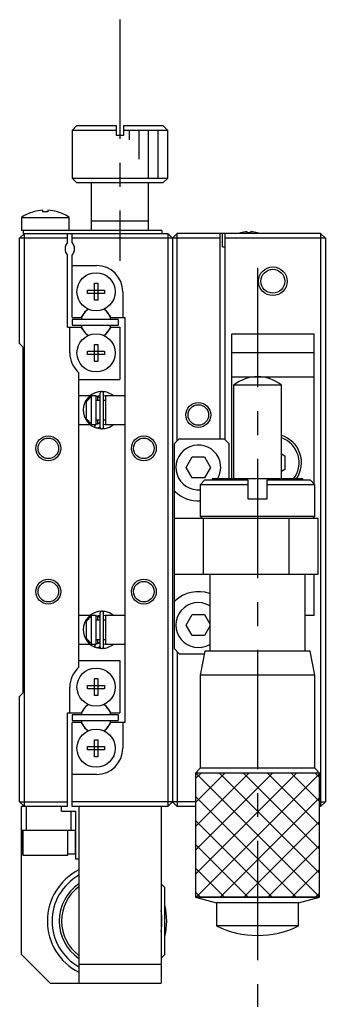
# Model space of a CAD drawing. Extents: x 45 to 379, y 23 to 268.
# Drawn here: x 44.5 to 76.5, y 106.8 to 209.5 of the extents above; entities that cross this region are included whole.
import ezdxf

# ---------------------------------------------------------------- set-up
doc = ezdxf.new("R2010")
doc.units = 0
doc.header["$LTSCALE"] = 10
doc.linetypes.add('CENTER', pattern=[2, 1.25, -0.25, 0.25, -0.25])
doc.layers.get('0').update_dxf_attribs({"linetype": 'CONTINUOUS'})
doc.layers.add('CENTER', color=1, linetype='CENTER')

msp = doc.modelspace()

# ---------------------------------------------------------------- linework, layer by layer
at = {"color": 7, "linetype": 'CONTINUOUS'}
for p, q in [((50.521268, 198.362747), (50.021268, 197.862747)), ((50.521268, 198.362747), (54.621268, 198.362747)), ((54.621268, 198.362747), (54.621268, 197.362747)), ((55.421268, 198.362747), (59.521268, 198.362747)), ((55.421268, 197.362747), (55.421268, 198.362747)), ((60.021268, 197.862747), (59.521268, 198.362747)), ((54.621268, 197.862747), (50.021268, 197.862747)), ((50.021268, 197.862747), (50.021268, 192.862747)), ((54.621268, 197.362747), (55.421268, 197.362747)), ((60.021268, 197.862747), (55.421268, 197.862747)), ((60.021268, 192.862747), (60.021268, 197.862747)), ((50.021268, 192.862747), (60.021268, 192.862747)), ((50.021268, 192.862747), (50.521268, 192.362747)), ((59.521268, 192.362747), (50.521268, 192.362747)), ((52.021268, 192.362747), (52.021268, 187.362747)), ((58.021268, 187.362747), (58.021268, 192.362747)), ((59.521268, 192.362747), (60.021268, 192.862747)), ((45.962679, 189.325328), (45.959335, 189.332183)), ((46.961268, 189.325328), (46.961268, 189.497699)), ((47.481268, 189.325328), (46.961268, 189.325328)), ((47.481268, 189.497699), (47.481268, 189.325328)), ((48.483201, 189.332183), (48.479858, 189.325328)), ((44.721268, 188.754404), (49.721268, 188.754404)), ((44.721268, 188.754404), (44.721268, 187.362747)), ((49.721268, 187.362747), (49.721268, 188.754404)), ((58.021268, 188.362747), (52.021268, 188.362747)), ((45.021268, 187.062747), (44.521268, 186.562747)), ((59.421268, 187.362747), (44.721268, 187.362747)), ((44.921268, 187.062747), (44.921268, 187.362747)), ((44.921268, 187.062747), (60.021268, 187.062747)), ((45.021268, 127.062747), (45.021268, 187.062747)), ((49.521268, 186.124185), (49.521268, 187.062747)), ((50.021268, 186.124185), (50.021268, 187.062747)), ((59.421268, 187.362747), (59.421268, 187.062747)), ((60.521268, 186.562747), (60.021268, 187.062747)), ((60.021268, 187.062747), (60.021268, 127.062747)), ((60.521268, 186.562747), (61.021268, 187.062747)), ((76.021268, 187.062747), (61.021268, 187.062747)), ((61.021268, 165.362747), (61.021268, 187.062747)), ((65.521268, 165.562747), (65.521268, 187.062747)), ((65.771268, 185.662747), (65.771268, 187.062747)), ((66.021268, 165.462747), (66.021268, 187.062747)), ((67.634907, 187.132269), (67.632652, 187.136891)), ((68.341268, 187.132269), (68.341268, 187.252606)), ((68.701268, 187.132269), (68.341268, 187.132269)), ((68.701268, 187.252606), (68.701268, 187.132269)), ((69.409884, 187.136891), (69.40763, 187.132269)), ((76.521268, 186.562747), (76.021268, 187.062747)), ((76.021268, 187.062747), (76.021268, 127.062747)), ((44.521268, 175.562747), (44.521268, 186.562747)), ((49.521268, 186.562747), (44.521268, 186.562747)), ((65.521268, 186.562747), (50.021268, 186.562747)), ((60.521268, 186.562747), (60.521268, 127.562747)), ((76.521268, 186.562747), (66.021268, 186.562747)), ((76.521268, 186.562747), (76.521268, 127.562747)), ((65.771268, 185.662747), (66.021268, 185.662747)), ((49.521268, 177.262747), (49.521268, 184.801309)), ((50.021268, 178.262747), (50.021268, 184.801309)), ((50.021268, 183.712747), (52.571268, 183.712747)), ((52.341268, 181.849108), (52.701268, 181.849108)), ((52.341268, 181.142747), (52.341268, 181.849108)), ((52.701268, 181.849108), (52.701268, 181.142747)), ((51.634907, 181.142747), (52.341268, 181.142747)), ((51.634907, 180.782747), (51.634907, 181.142747)), ((52.341268, 180.782747), (51.634907, 180.782747)), ((52.351641, 181.132375), (52.341268, 181.142747)), ((52.351641, 180.793119), (52.341268, 180.782747)), ((52.341268, 180.076385), (52.341268, 180.782747)), ((52.351641, 181.132375), (52.690896, 181.132375)), ((52.351641, 180.793119), (52.351641, 181.132375)), ((52.690896, 180.793119), (52.351641, 180.793119)), ((52.690896, 181.132375), (52.701268, 181.142747)), ((52.690896, 181.132375), (52.690896, 180.793119)), ((52.690896, 180.793119), (52.701268, 180.782747)), ((52.701268, 181.142747), (53.40763, 181.142747)), ((53.40763, 180.782747), (52.701268, 180.782747)), ((52.701268, 180.782747), (52.701268, 180.076385)), ((53.40763, 181.142747), (53.40763, 180.782747)), ((55.321268, 180.962747), (55.321268, 178.262747)), ((52.701268, 180.076385), (52.341268, 180.076385)), ((50.021268, 178.262747), (50.970463, 178.262747)), ((54.821268, 178.062747), (50.021268, 178.062747)), ((50.021268, 178.062747), (50.021268, 177.462747)), ((50.970463, 178.262747), (51.120629, 178.522842)), ((53.921908, 178.522842), (54.072074, 178.262747)), ((54.072074, 178.262747), (55.521268, 178.262747)), ((54.821268, 178.062747), (54.821268, 177.462747)), ((55.521268, 178.262747), (55.521268, 135.862747)), ((49.521268, 177.262747), (50.970463, 177.262747)), ((49.771268, 174.562747), (49.771268, 177.262747)), ((50.021268, 177.462747), (54.821268, 177.462747)), ((51.120629, 177.002652), (50.970463, 177.262747)), ((54.072074, 177.262747), (53.921908, 177.002652)), ((54.072074, 177.262747), (55.021268, 177.262747)), ((55.021268, 177.262747), (55.021268, 171.762747)), ((66.721268, 176.562747), (75.321268, 176.562747)), ((66.721268, 161.362747), (66.721268, 176.562747)), ((75.321268, 176.562747), (75.321268, 160.862747)), ((44.521268, 175.562747), (44.871268, 175.212747)), ((44.871268, 175.212747), (44.871268, 138.912747)), ((51.634907, 174.742747), (52.341268, 174.742747)), ((51.634907, 174.382747), (51.634907, 174.742747)), ((52.341268, 175.449108), (52.701268, 175.449108)), ((52.341268, 174.742747), (52.341268, 175.449108)), ((52.351641, 174.732375), (52.341268, 174.742747)), ((52.351641, 174.732375), (52.690896, 174.732375)), ((52.351641, 174.393119), (52.351641, 174.732375)), ((52.690896, 174.732375), (52.701268, 174.742747)), ((52.690896, 174.732375), (52.690896, 174.393119)), ((52.701268, 175.449108), (52.701268, 174.742747)), ((52.701268, 174.742747), (53.40763, 174.742747)), ((53.40763, 174.742747), (53.40763, 174.382747)), ((52.341268, 174.382747), (51.634907, 174.382747)), ((52.351641, 174.393119), (52.341268, 174.382747)), ((52.341268, 173.676385), (52.341268, 174.382747)), ((52.701268, 173.676385), (52.341268, 173.676385)), ((52.690896, 174.393119), (52.351641, 174.393119)), ((52.690896, 174.393119), (52.701268, 174.382747)), ((53.40763, 174.382747), (52.701268, 174.382747)), ((52.701268, 174.382747), (52.701268, 173.676385)), ((75.321268, 174.562747), (66.721268, 174.562747)), ((50.721268, 141.641809), (50.721268, 172.483685)), ((50.721268, 171.762747), (55.021268, 171.762747)), ((66.721268, 172.062747), (75.321268, 172.062747)), ((71.921264, 171.185238), (66.921272, 171.185238)), ((66.921272, 171.185238), (66.921272, 161.362747)), ((71.921264, 161.362747), (71.921264, 171.185238)), ((51.885023, 170.062747), (50.721268, 170.062747)), ((51.521268, 169.479262), (52.021268, 170.00843)), ((51.521268, 167.646232), (51.521268, 169.479262)), ((52.521268, 170.062747), (52.021268, 170.062747)), ((52.021268, 170.062747), (52.021268, 167.062747)), ((52.357182, 170.350328), (52.33919, 170.342528)), ((52.413623, 170.372568), (52.356737, 170.351187)), ((52.509973, 169.992552), (52.524518, 169.998318)), ((52.52111, 169.997957), (52.926226, 170.106436)), ((52.521268, 167.062747), (52.521268, 170.062747)), ((52.926268, 169.562747), (52.521268, 169.562747)), ((52.524518, 169.998318), (52.538779, 170.003134)), ((52.538779, 170.003134), (52.553272, 170.007219)), ((52.553272, 170.007219), (52.567958, 170.010562)), ((52.567958, 170.010562), (52.5828, 170.013153)), ((52.5828, 170.013153), (52.597759, 170.014983)), ((52.597759, 170.014983), (52.612795, 170.016047)), ((52.612795, 170.016047), (52.627869, 170.016342)), ((52.627869, 170.016342), (52.642941, 170.015865)), ((52.642941, 170.015865), (52.65797, 170.014618)), ((52.65797, 170.014618), (52.672918, 170.012606)), ((52.672918, 170.012606), (52.687745, 170.009832)), ((52.687745, 170.009832), (52.702411, 170.006306)), ((52.702411, 170.006306), (52.716879, 170.002038)), ((52.716879, 170.002038), (52.73111, 169.99704)), ((52.721268, 169.562747), (52.721268, 170.000931)), ((52.73111, 169.99704), (52.745068, 169.991327)), ((52.745068, 169.991327), (52.758717, 169.984914)), ((52.758717, 169.984914), (52.772022, 169.977821)), ((52.772022, 169.977821), (52.784951, 169.970066)), ((52.784951, 169.970066), (52.797471, 169.961673)), ((52.797471, 169.961673), (52.809552, 169.952664)), ((52.809552, 169.952664), (52.821165, 169.943063)), ((52.821165, 169.943063), (52.832282, 169.932896)), ((52.832282, 169.932896), (52.842877, 169.922191)), ((52.842877, 169.922191), (52.852925, 169.910975)), ((52.852925, 169.910975), (52.862404, 169.899278)), ((52.862404, 169.899278), (52.871292, 169.88713)), ((52.871292, 169.88713), (52.879568, 169.874561)), ((52.879568, 169.874561), (52.887216, 169.861604)), ((52.887216, 169.861604), (52.894218, 169.848289)), ((52.894218, 169.848289), (52.900559, 169.83465)), ((52.900559, 169.83465), (52.906226, 169.820721)), ((52.906226, 169.820721), (52.911206, 169.806534)), ((52.911206, 169.806534), (52.915489, 169.792124)), ((52.915489, 169.792124), (52.919066, 169.777526)), ((52.919066, 169.777526), (52.92193, 169.762774)), ((52.92193, 169.762774), (52.924075, 169.747903)), ((52.924075, 169.747903), (52.925497, 169.732947)), ((52.925497, 169.732947), (52.926193, 169.717942)), ((52.926193, 169.717942), (52.926268, 169.711248)), ((52.926268, 170.312747), (52.926268, 166.812747)), ((53.316268, 166.812747), (53.316268, 170.312747)), ((53.521268, 169.562747), (53.316268, 169.562747)), ((53.316324, 170.106113), (53.521515, 170.066116)), ((53.521268, 170.062747), (53.521268, 167.062747)), ((55.521268, 170.062747), (53.521268, 170.062747)), ((53.521515, 170.066116), (53.533702, 170.062833)), ((52.021268, 167.117064), (51.521268, 167.646232)), ((52.521268, 167.562747), (52.926268, 167.562747)), ((52.721268, 167.124552), (52.721268, 167.562747)), ((52.926268, 167.414246), (52.925934, 167.400021)), ((53.316268, 167.562747), (53.521268, 167.562747)), ((50.721268, 167.062747), (51.884653, 167.062747)), ((52.021268, 167.062747), (52.521268, 167.062747)), ((52.327577, 166.788117), (52.347337, 166.779418)), ((52.347871, 166.779128), (52.415572, 167.002547)), ((52.353352, 166.790295), (52.353148, 166.78475)), ((52.353148, 166.78475), (52.353477, 166.780329)), ((52.354088, 166.796926), (52.353352, 166.790295)), ((52.353477, 166.780329), (52.353968, 166.778097)), ((52.353968, 166.778097), (52.356008, 166.77473)), ((52.355352, 166.804599), (52.354088, 166.796926)), ((52.357135, 166.813264), (52.355352, 166.804599)), ((52.356008, 166.77473), (52.356737, 166.774307)), ((52.356737, 166.774307), (52.386904, 166.762253)), ((52.359425, 166.822863), (52.357135, 166.813264)), ((52.362206, 166.833331), (52.359425, 166.822863)), ((52.365461, 166.8446), (52.362206, 166.833331)), ((52.369167, 166.856593), (52.365461, 166.8446)), ((52.373301, 166.869233), (52.369167, 166.856593)), ((52.377833, 166.882433), (52.373301, 166.869233)), ((52.382736, 166.896107), (52.377833, 166.882433)), ((52.387974, 166.910164), (52.382736, 166.896107)), ((52.386904, 166.762253), (52.419324, 166.751094)), ((52.393515, 166.92451), (52.387974, 166.910164)), ((52.399321, 166.939049), (52.393515, 166.92451)), ((52.405353, 166.953686), (52.399321, 166.939049)), ((52.411572, 166.968322), (52.405353, 166.953686)), ((52.406221, 166.755051), (53.093676, 166.619091)), ((52.417935, 166.98286), (52.411572, 166.968322)), ((52.415572, 167.002547), (52.44577, 167.06276)), ((52.424401, 166.997204), (52.417935, 166.98286)), ((52.419324, 166.751094), (52.452251, 166.741571)), ((52.430926, 167.011258), (52.424401, 166.997204)), ((52.437468, 167.024929), (52.430926, 167.011258)), ((52.443982, 167.038125), (52.437468, 167.024929)), ((52.450426, 167.050759), (52.443982, 167.038125)), ((52.456756, 167.062747), (52.450426, 167.050759)), ((52.452251, 166.741571), (52.485602, 166.733708)), ((52.485602, 166.733708), (52.519297, 166.727523)), ((52.507918, 167.132781), (52.495629, 167.138109)), ((52.518294, 167.129535), (52.509973, 167.132942)), ((52.532473, 167.12439), (52.518294, 167.129535)), ((52.519297, 166.727523), (52.553251, 166.72303)), ((52.546896, 167.119974), (52.532473, 167.12439)), ((52.561526, 167.116299), (52.546896, 167.119974)), ((52.553251, 166.72303), (52.587384, 166.720241)), ((52.576323, 167.113375), (52.561526, 167.116299)), ((52.591248, 167.111212), (52.576323, 167.113375)), ((52.587384, 166.720241), (52.62161, 166.719161)), ((52.606263, 167.109814), (52.591248, 167.111212)), ((52.621327, 167.109185), (52.606263, 167.109814)), ((52.636401, 167.109327), (52.621327, 167.109185)), ((52.62161, 166.719161), (52.655846, 166.719794)), ((52.651444, 167.110239), (52.636401, 167.109327)), ((52.666418, 167.111917), (52.651444, 167.110239)), ((52.655846, 166.719794), (52.690009, 166.722136)), ((52.681282, 167.114356), (52.666418, 167.111917)), ((52.695998, 167.117548), (52.681282, 167.114356)), ((52.690009, 166.722136), (52.724015, 166.726183)), ((52.710528, 167.121483), (52.695998, 167.117548)), ((52.724834, 167.126149), (52.710528, 167.121483)), ((52.724015, 166.726183), (52.757781, 166.731925)), ((52.738882, 167.131533), (52.724834, 167.126149)), ((52.752635, 167.137618), (52.738882, 167.131533)), ((52.766059, 167.144387), (52.752635, 167.137618)), ((52.757781, 166.731925), (52.791225, 166.739348)), ((52.779121, 167.151821), (52.766059, 167.144387)), ((52.791791, 167.159899), (52.779121, 167.151821)), ((52.791225, 166.739348), (52.824265, 166.748433)), ((52.804037, 167.1686), (52.791791, 167.159899)), ((52.81583, 167.177898), (52.804037, 167.1686)), ((52.827143, 167.187771), (52.81583, 167.177898)), ((52.824265, 166.748433), (52.85682, 166.75916)), ((52.83795, 167.198192), (52.827143, 167.187771)), ((52.848225, 167.209133), (52.83795, 167.198192)), ((52.857947, 167.220568), (52.848225, 167.209133)), ((52.85682, 166.75916), (52.88881, 166.771502)), ((52.867092, 167.232466), (52.857947, 167.220568)), ((52.875641, 167.2448), (52.867092, 167.232466)), ((52.883574, 167.257537), (52.875641, 167.2448)), ((52.890874, 167.270648), (52.883574, 167.257537)), ((52.88881, 166.771502), (52.920157, 166.78543)), ((52.897525, 167.2841), (52.890874, 167.270648)), ((52.903513, 167.29786), (52.897525, 167.2841)), ((52.908823, 167.311897), (52.903513, 167.29786)), ((52.913446, 167.326176), (52.908823, 167.311897)), ((52.91737, 167.340665), (52.913446, 167.326176)), ((52.920588, 167.355328), (52.91737, 167.340665)), ((52.920157, 166.78543), (52.927816, 166.789122)), ((52.923091, 167.370132), (52.920588, 167.355328)), ((52.924875, 167.385041), (52.923091, 167.370132)), ((52.925934, 167.400021), (52.924875, 167.385041)), ((53.532859, 167.061616), (53.316292, 167.019065)), ((53.521268, 167.062747), (55.521268, 167.062747)), ((61.221268, 165.562747), (60.721268, 165.062747)), ((61.221268, 165.562747), (65.921268, 165.562747)), ((66.421268, 165.062747), (65.921268, 165.562747)), ((60.721268, 143.562747), (60.721268, 165.062747)), ((66.421268, 165.062747), (66.421268, 161.362747)), ((61.951098, 162.562747), (62.586183, 163.662747)), ((62.586183, 163.662747), (63.856354, 163.662747)), ((63.856354, 163.662747), (64.491439, 162.562747)), ((71.921264, 163.98651), (72.271268, 163.784435)), ((72.271268, 163.784435), (72.271268, 162.341059)), ((62.586183, 161.462747), (61.951098, 162.562747)), ((64.491439, 162.562747), (63.856354, 161.462747)), ((72.271268, 162.341059), (71.921264, 162.138984)), ((63.856354, 161.462747), (62.586183, 161.462747)), ((63.921268, 161.262747), (63.421268, 160.762747)), ((63.921268, 161.262747), (68.421268, 161.262747)), ((74.171268, 161.362747), (64.671268, 161.362747)), ((64.671268, 161.362747), (64.671268, 161.262747)), ((68.421268, 161.262747), (68.421268, 159.262747)), ((70.421268, 161.262747), (74.921268, 161.262747)), ((70.421268, 159.262747), (70.421268, 161.262747)), ((74.171268, 161.262747), (74.171268, 161.362747)), ((75.421268, 160.762747), (74.921268, 161.262747)), ((68.421268, 160.762747), (63.421268, 160.762747)), ((63.421268, 160.762747), (63.421268, 157.462747)), ((75.421268, 160.762747), (70.421268, 160.762747)), ((75.421268, 157.462747), (75.421268, 160.762747)), ((60.790447, 160.044591), (60.721268, 160.015219)), ((68.421268, 159.262747), (70.421268, 159.262747)), ((60.721268, 157.262747), (75.721268, 157.262747)), ((63.421268, 157.462747), (63.621268, 157.262747)), ((63.421268, 157.462747), (75.421268, 157.462747)), ((63.721268, 157.262747), (63.721268, 151.362747)), ((72.721268, 151.362747), (72.721268, 157.262747)), ((75.221268, 157.262747), (75.421268, 157.462747)), ((75.321268, 157.362747), (75.321268, 157.262747)), ((75.721268, 157.262747), (75.721268, 151.362747)), ((75.721268, 151.362747), (60.721268, 151.362747)), ((64.421268, 151.362747), (64.421268, 143.312747)), ((74.421268, 143.312747), (74.421268, 151.362747)), ((75.321268, 151.362747), (75.321268, 147.062747)), ((60.721268, 148.610275), (60.790447, 148.580902)), ((51.885023, 147.062747), (50.721268, 147.062747)), ((51.521268, 146.479262), (52.021268, 147.00843)), ((52.521268, 147.062747), (52.021268, 147.062747)), ((52.021268, 147.062747), (52.021268, 144.062747)), ((52.357182, 147.350328), (52.33919, 147.342528)), ((52.350878, 147.347098), (52.348081, 147.34641)), ((52.413623, 147.372568), (52.356737, 147.351187)), ((52.509973, 146.992552), (52.524518, 146.998318)), ((52.52111, 146.997957), (52.926226, 147.106436)), ((52.521268, 144.062747), (52.521268, 147.062747)), ((52.524518, 146.998318), (52.538779, 147.003134)), ((52.538779, 147.003134), (52.553272, 147.007219)), ((52.553272, 147.007219), (52.567958, 147.010562)), ((52.567958, 147.010562), (52.5828, 147.013153)), ((52.5828, 147.013153), (52.597759, 147.014983)), ((52.597759, 147.014983), (52.612795, 147.016047)), ((52.612795, 147.016047), (52.627869, 147.016342)), ((52.627869, 147.016342), (52.642941, 147.015865)), ((52.642941, 147.015865), (52.65797, 147.014618)), ((52.65797, 147.014618), (52.672918, 147.012606)), ((52.672918, 147.012606), (52.687745, 147.009832)), ((52.687745, 147.009832), (52.702411, 147.006306)), ((52.702411, 147.006306), (52.716879, 147.002038)), ((52.716879, 147.002038), (52.73111, 146.99704)), ((52.721268, 146.562747), (52.721268, 147.000931)), ((52.73111, 146.99704), (52.745068, 146.991327)), ((52.745068, 146.991327), (52.758717, 146.984914)), ((52.758717, 146.984914), (52.772022, 146.977821)), ((52.772022, 146.977821), (52.784951, 146.970066)), ((52.784951, 146.970066), (52.797471, 146.961673)), ((52.797471, 146.961673), (52.809552, 146.952664)), ((52.809552, 146.952664), (52.821165, 146.943063)), ((52.821165, 146.943063), (52.832282, 146.932896)), ((52.832282, 146.932896), (52.842877, 146.922191)), ((52.842877, 146.922191), (52.852925, 146.910975)), ((52.852925, 146.910975), (52.862404, 146.899278)), ((52.862404, 146.899278), (52.871292, 146.88713)), ((52.871292, 146.88713), (52.879568, 146.874561)), ((52.879568, 146.874561), (52.887216, 146.861604)), ((52.926268, 147.312747), (52.926268, 143.812747)), ((53.316268, 143.812747), (53.316268, 147.312747)), ((53.316324, 147.106113), (53.521515, 147.066116)), ((53.521268, 147.062747), (53.521268, 144.062747)), ((55.521268, 147.062747), (53.521268, 147.062747)), ((53.521515, 147.066116), (53.533702, 147.062833)), ((61.951098, 146.062747), (62.586183, 147.162747)), ((62.586183, 147.162747), (63.856354, 147.162747)), ((63.856354, 147.162747), (64.421268, 146.184286)), ((75.321268, 147.062747), (74.421268, 147.062747)), ((51.521268, 144.646232), (51.521268, 146.479262)), ((52.926268, 146.562747), (52.521268, 146.562747)), ((52.887216, 146.861604), (52.894218, 146.848289)), ((52.894218, 146.848289), (52.900559, 146.83465)), ((52.900559, 146.83465), (52.906226, 146.820721)), ((52.906226, 146.820721), (52.911206, 146.806534)), ((52.911206, 146.806534), (52.915489, 146.792124)), ((52.915489, 146.792124), (52.919066, 146.777526)), ((52.919066, 146.777526), (52.92193, 146.762774)), ((52.92193, 146.762774), (52.924075, 146.747903)), ((52.924075, 146.747903), (52.925497, 146.732947)), ((52.925497, 146.732947), (52.926193, 146.717942)), ((52.926193, 146.717942), (52.926268, 146.711248)), ((53.521268, 146.562747), (53.316268, 146.562747)), ((62.586183, 144.962747), (61.951098, 146.062747)), ((64.421268, 145.941208), (63.856354, 144.962747)), ((63.856354, 144.962747), (62.586183, 144.962747)), ((50.721268, 144.062747), (51.884653, 144.062747)), ((52.021268, 144.117064), (51.521268, 144.646232)), ((52.021268, 144.062747), (52.521268, 144.062747)), ((52.327577, 143.788117), (52.354571, 143.7763)), ((52.347871, 143.779128), (52.415572, 144.002547)), ((52.353352, 143.790295), (52.353148, 143.78475)), ((52.354088, 143.796926), (52.353352, 143.790295)), ((52.355352, 143.804599), (52.354088, 143.796926)), ((52.357135, 143.813264), (52.355352, 143.804599)), ((52.359425, 143.822863), (52.357135, 143.813264)), ((52.362206, 143.833331), (52.359425, 143.822863)), ((52.365461, 143.8446), (52.362206, 143.833331)), ((52.369167, 143.856593), (52.365461, 143.8446)), ((52.373301, 143.869233), (52.369167, 143.856593)), ((52.377833, 143.882433), (52.373301, 143.869233)), ((52.382736, 143.896107), (52.377833, 143.882433)), ((52.387974, 143.910164), (52.382736, 143.896107)), ((52.393515, 143.92451), (52.387974, 143.910164)), ((52.399321, 143.939049), (52.393515, 143.92451)), ((52.405353, 143.953686), (52.399321, 143.939049)), ((52.411572, 143.968322), (52.405353, 143.953686)), ((52.417935, 143.98286), (52.411572, 143.968322)), ((52.415572, 144.002547), (52.44577, 144.06276)), ((52.424401, 143.997204), (52.417935, 143.98286)), ((52.430926, 144.011258), (52.424401, 143.997204)), ((52.437468, 144.024929), (52.430926, 144.011258)), ((52.443982, 144.038125), (52.437468, 144.024929)), ((52.450426, 144.050759), (52.443982, 144.038125)), ((52.456756, 144.062747), (52.450426, 144.050759)), ((52.513743, 144.1303), (52.495629, 144.138109)), ((52.518294, 144.129535), (52.509973, 144.132942)), ((52.532473, 144.12439), (52.518294, 144.129535)), ((52.521268, 144.562747), (52.926268, 144.562747)), ((52.546896, 144.119974), (52.532473, 144.12439)), ((52.561526, 144.116299), (52.546896, 144.119974)), ((52.576323, 144.113375), (52.561526, 144.116299)), ((52.591248, 144.111212), (52.576323, 144.113375)), ((52.606263, 144.109814), (52.591248, 144.111212)), ((52.621327, 144.109185), (52.606263, 144.109814)), ((52.636401, 144.109327), (52.621327, 144.109185)), ((52.651444, 144.110239), (52.636401, 144.109327)), ((52.666418, 144.111917), (52.651444, 144.110239)), ((52.681282, 144.114356), (52.666418, 144.111917)), ((52.695998, 144.117548), (52.681282, 144.114356)), ((52.710528, 144.121483), (52.695998, 144.117548)), ((52.724834, 144.126149), (52.710528, 144.121483)), ((52.721268, 144.124552), (52.721268, 144.562747)), ((52.738882, 144.131533), (52.724834, 144.126149)), ((52.752635, 144.137618), (52.738882, 144.131533)), ((52.766059, 144.144387), (52.752635, 144.137618)), ((52.779121, 144.151821), (52.766059, 144.144387)), ((52.791791, 144.159899), (52.779121, 144.151821)), ((52.804037, 144.1686), (52.791791, 144.159899)), ((52.81583, 144.177898), (52.804037, 144.1686)), ((52.827143, 144.187771), (52.81583, 144.177898)), ((52.83795, 144.198192), (52.827143, 144.187771)), ((52.848225, 144.209133), (52.83795, 144.198192)), ((52.857947, 144.220568), (52.848225, 144.209133)), ((52.867092, 144.232466), (52.857947, 144.220568)), ((52.875641, 144.2448), (52.867092, 144.232466)), ((52.883574, 144.257537), (52.875641, 144.2448)), ((52.890874, 144.270648), (52.883574, 144.257537)), ((52.897525, 144.2841), (52.890874, 144.270648)), ((52.903513, 144.29786), (52.897525, 144.2841)), ((52.908823, 144.311897), (52.903513, 144.29786)), ((52.913446, 144.326176), (52.908823, 144.311897)), ((52.91737, 144.340665), (52.913446, 144.326176)), ((52.920588, 144.355328), (52.91737, 144.340665)), ((52.920157, 143.78543), (52.927816, 143.789122)), ((52.923091, 144.370132), (52.920588, 144.355328)), ((52.924875, 144.385041), (52.923091, 144.370132)), ((52.925934, 144.400021), (52.924875, 144.385041)), ((52.926268, 144.414246), (52.925934, 144.400021)), ((53.316268, 144.562747), (53.521268, 144.562747)), ((53.532859, 144.061616), (53.316292, 144.019065)), ((53.521268, 144.062747), (55.521268, 144.062747)), ((52.353148, 143.78475), (52.353477, 143.780329)), ((52.353477, 143.780329), (52.353968, 143.778097)), ((52.353968, 143.778097), (52.356008, 143.77473)), ((52.356008, 143.77473), (52.356737, 143.774307)), ((52.356737, 143.774307), (52.386904, 143.762253)), ((52.386904, 143.762253), (52.419324, 143.751094)), ((52.406221, 143.755051), (53.093676, 143.619091)), ((52.419324, 143.751094), (52.452251, 143.741571)), ((52.452251, 143.741571), (52.485602, 143.733708)), ((52.485602, 143.733708), (52.519297, 143.727523)), ((52.519297, 143.727523), (52.553251, 143.72303)), ((52.553251, 143.72303), (52.587384, 143.720241)), ((52.587384, 143.720241), (52.62161, 143.719161)), ((52.62161, 143.719161), (52.655846, 143.719794)), ((52.655846, 143.719794), (52.690009, 143.722136)), ((52.690009, 143.722136), (52.724015, 143.726183)), ((52.724015, 143.726183), (52.757781, 143.731925)), ((52.757781, 143.731925), (52.791225, 143.739348)), ((52.791225, 143.739348), (52.824265, 143.748433)), ((52.824265, 143.748433), (52.85682, 143.75916)), ((52.85682, 143.75916), (52.88881, 143.771502)), ((52.88881, 143.771502), (52.920157, 143.78543)), ((60.721268, 143.562747), (61.221268, 143.062747)), ((61.021268, 143.262747), (61.021268, 127.062747)), ((61.221268, 143.062747), (63.871271, 143.062747)), ((63.921271, 143.312747), (63.421272, 140.812748)), ((74.921265, 143.312747), (63.921271, 143.312747)), ((75.421264, 140.812748), (74.921265, 143.312747)), ((50.721268, 142.362747), (55.021268, 142.362747)), ((55.021268, 142.362747), (55.021268, 136.862747)), ((75.421264, 140.812748), (63.421272, 140.812748)), ((63.421272, 140.812748), (63.421272, 131.062743)), ((75.421264, 131.062743), (75.421264, 140.812748)), ((51.634907, 139.382747), (51.634907, 139.742747)), ((51.634907, 139.742747), (52.341268, 139.742747)), ((52.341268, 140.449108), (52.701268, 140.449108)), ((52.341268, 139.742747), (52.341268, 140.449108)), ((52.351641, 139.732375), (52.341268, 139.742747)), ((52.351641, 139.393119), (52.351641, 139.732375)), ((52.351641, 139.732375), (52.690896, 139.732375)), ((52.690896, 139.732375), (52.701268, 139.742747)), ((52.690896, 139.732375), (52.690896, 139.393119)), ((52.701268, 140.449108), (52.701268, 139.742747)), ((52.701268, 139.742747), (53.40763, 139.742747)), ((53.40763, 139.742747), (53.40763, 139.382747)), ((44.871268, 138.912747), (44.521268, 138.562747)), ((49.771268, 136.862747), (49.771268, 139.562747)), ((52.341268, 139.382747), (51.634907, 139.382747)), ((52.351641, 139.393119), (52.341268, 139.382747)), ((52.341268, 138.676385), (52.341268, 139.382747)), ((52.701268, 138.676385), (52.341268, 138.676385)), ((52.690896, 139.393119), (52.351641, 139.393119)), ((52.690896, 139.393119), (52.701268, 139.382747)), ((53.40763, 139.382747), (52.701268, 139.382747)), ((52.701268, 139.382747), (52.701268, 138.676385)), ((44.521268, 127.562747), (44.521268, 138.562747)), ((49.521268, 136.862747), (50.970463, 136.862747)), ((49.521268, 127.062747), (49.521268, 136.862747)), ((54.821268, 136.662747), (50.021268, 136.662747)), ((50.021268, 136.662747), (50.021268, 136.062747)), ((51.120629, 137.122842), (50.970463, 136.862747)), ((54.072074, 136.862747), (53.921908, 137.122842)), ((54.072074, 136.862747), (55.021268, 136.862747)), ((54.821268, 136.662747), (54.821268, 136.062747)), ((50.021268, 136.062747), (54.821268, 136.062747)), ((50.970463, 135.862747), (50.021268, 135.862747)), ((50.021268, 127.062747), (50.021268, 135.862747)), ((50.970463, 135.862747), (51.120629, 135.602652)), ((53.921908, 135.602652), (54.072074, 135.862747)), ((55.521268, 135.862747), (54.072074, 135.862747)), ((55.321268, 135.862747), (55.321268, 133.162747)), ((52.341268, 134.049108), (52.701268, 134.049108)), ((52.341268, 133.342747), (52.341268, 134.049108)), ((52.701268, 134.049108), (52.701268, 133.342747)), ((51.634907, 133.342747), (52.341268, 133.342747)), ((51.634907, 132.982747), (51.634907, 133.342747)), ((52.341268, 132.982747), (51.634907, 132.982747)), ((52.351641, 133.332375), (52.341268, 133.342747)), ((52.351641, 132.993119), (52.341268, 132.982747)), ((52.341268, 132.276385), (52.341268, 132.982747)), ((52.351641, 133.332375), (52.690896, 133.332375)), ((52.351641, 132.993119), (52.351641, 133.332375)), ((52.690896, 132.993119), (52.351641, 132.993119)), ((52.690896, 133.332375), (52.701268, 133.342747)), ((52.690896, 133.332375), (52.690896, 132.993119)), ((52.690896, 132.993119), (52.701268, 132.982747)), ((52.701268, 133.342747), (53.40763, 133.342747)), ((53.40763, 132.982747), (52.701268, 132.982747)), ((52.701268, 132.982747), (52.701268, 132.276385)), ((53.40763, 133.342747), (53.40763, 132.982747)), ((52.701268, 132.276385), (52.341268, 132.276385)), ((63.421272, 131.062743), (62.921269, 130.562741)), ((75.921267, 130.562741), (62.921269, 130.562741)), ((62.921269, 130.562741), (62.921269, 117.56274)), ((75.921267, 130.562741), (62.921269, 130.562741)), ((62.921269, 130.562741), (62.921269, 117.56274)), ((75.421264, 131.062743), (63.421272, 131.062743)), ((75.921267, 130.562741), (75.421264, 131.062743)), ((75.921267, 117.56274), (75.921267, 130.562741)), ((75.921267, 117.56274), (75.921267, 130.562741)), ((52.571268, 130.412747), (50.021268, 130.412747)), ((44.521268, 127.562747), (45.021268, 127.062747)), ((44.521268, 127.562747), (49.521268, 127.562747)), ((62.921269, 127.562747), (50.021268, 127.562747)), ((60.521268, 127.562747), (60.021268, 127.062747)), ((60.521268, 127.562747), (61.021268, 127.062747)), ((75.921267, 127.562747), (76.521268, 127.562747)), ((76.021268, 127.062747), (76.521268, 127.562747)), ((49.521268, 127.062747), (44.721268, 127.062747)), ((44.721268, 111.562747), (44.721268, 127.062747)), ((45.221268, 127.062747), (45.221268, 124.562747)), ((48.921268, 126.562747), (48.921268, 127.062747)), ((48.921268, 126.562747), (50.421268, 126.562747)), ((49.921268, 124.562747), (49.921268, 126.562747)), ((60.021268, 127.062747), (50.021268, 127.062747)), ((50.421268, 121.562747), (50.421268, 126.562747)), ((50.721268, 127.062747), (50.721268, 108.562747)), ((59.321268, 127.062747), (59.321268, 108.562747)), ((62.921269, 127.062747), (61.021268, 127.062747)), ((76.021268, 127.062747), (75.921267, 127.062747)), ((50.421268, 124.562747), (44.721268, 124.562747)), ((44.790447, 124.562747), (44.790447, 122.062747)), ((44.871268, 124.562747), (44.871268, 121.962747)), ((49.571268, 121.962747), (49.571268, 124.562747)), ((50.381005, 122.062747), (50.381005, 124.562747)), ((44.871268, 122.062747), (44.721268, 122.062747)), ((44.871268, 121.962747), (49.571268, 121.962747)), ((50.421268, 122.062747), (49.571268, 122.062747)), ((50.721268, 121.562747), (50.421268, 121.562747)), ((59.721268, 118.562747), (59.321268, 118.962747)), ((59.721268, 111.562747), (59.721268, 118.562747)), ((75.921267, 117.56274), (62.921269, 117.56274)), ((62.921269, 117.56274), (65.121268, 116.973252)), ((62.921269, 117.56274), (75.921267, 117.56274)), ((73.721268, 116.973252), (75.921267, 117.56274)), ((73.721268, 116.973252), (65.121268, 116.973252)), ((65.121268, 116.973252), (65.121268, 114.562741)), ((73.721268, 114.562741), (73.721268, 116.973252)), ((73.721268, 114.562741), (65.121268, 114.562741)), ((44.721268, 111.562747), (47.721268, 108.562747)), ((59.321268, 111.162747), (59.721268, 111.562747)), ((50.721268, 110.562747), (59.321268, 110.562747)), ((47.721268, 108.562747), (59.321268, 108.562747))]:
    msp.add_line(p, q, dxfattribs=at)
at = {"color": 3, "linetype": 'CONTINUOUS'}
for p, q in [((56.021268, 196.862747), (56.021268, 197.862747)), ((57.021268, 194.862747), (57.021268, 197.862747)), ((58.021268, 192.862747), (58.021268, 197.862747)), ((59.021268, 192.862747), (59.021268, 197.862747)), ((62.921269, 129.979791), (63.504219, 130.562741)), ((62.921269, 127.479791), (66.004219, 130.562741)), ((62.921269, 124.979791), (68.504219, 130.562741)), ((62.921269, 122.479791), (71.004219, 130.562741)), ((62.921269, 119.979791), (73.504219, 130.562741)), ((62.953244, 130.562741), (75.921267, 117.594717)), ((63.004218, 117.56274), (75.921267, 130.479789)), ((65.453244, 130.562741), (75.921267, 120.094717)), ((67.953244, 130.562741), (75.921267, 122.594717)), ((70.453244, 130.562741), (75.921267, 125.094717)), ((72.953244, 130.562741), (75.921267, 127.594717)), ((75.453244, 130.562741), (75.921267, 130.094717)), ((62.921269, 128.094715), (73.453245, 117.56274)), ((65.504218, 117.56274), (75.921267, 127.979789)), ((62.921269, 125.594715), (70.953245, 117.56274)), ((68.004218, 117.56274), (75.921267, 125.479789)), ((62.921269, 123.094715), (68.453245, 117.56274)), ((70.504218, 117.56274), (75.921267, 122.979789)), ((62.921269, 120.594715), (65.953245, 117.56274)), ((73.004218, 117.56274), (75.921267, 120.479789)), ((62.921269, 118.094715), (63.453245, 117.56274)), ((75.504218, 117.56274), (75.921267, 117.979789))]:
    msp.add_line(p, q, dxfattribs=at)
at = {"color": 7, "linetype": 'CONTINUOUS'}
for centre, radius in [((52.521268, 180.962747), 2), ((71.021268, 182.062747), 1.25), ((52.521268, 174.562747), 2), ((63.221268, 168.062747), 1.075), ((47.521268, 164.562747), 1.075), ((57.521268, 164.562747), 1.075), ((47.521268, 149.562747), 1.075), ((57.521268, 149.562747), 1.075), ((52.521268, 139.562747), 2), ((52.521268, 133.162747), 2)]:
    msp.add_circle(centre, radius, dxfattribs=at)
at = {"color": 3, "linetype": 'CONTINUOUS'}
for centre, radius in [((71.021268, 182.062747), 1.5), ((63.221268, 168.062747), 1.3), ((47.521268, 164.562747), 1.3), ((57.521268, 164.562747), 1.3), ((47.521268, 149.562747), 1.3), ((57.521268, 149.562747), 1.3)]:
    msp.add_circle(centre, radius, dxfattribs=at)
at = {"color": 7, "linetype": 'CONTINUOUS'}
for centre, radius, start, end in [((47.221268, 185.012747), 4.5, 106.285843, 123.748989), ((47.221268, 185.012747), 4.492483, 93.317816, 106.26943), ((47.221268, 185.012747), 4.492483, 73.73057, 86.682184), ((47.221268, 185.012747), 4.5, 56.251011, 73.714157), ((68.521268, 184.062747), 3.2, 106.122533, 110.364135), ((68.521268, 184.062747), 3.194933, 93.229709, 106.106712), ((68.521268, 184.062747), 3.194933, 73.893288, 86.770291), ((68.521268, 184.062747), 3.2, 69.635865, 73.877467), ((50.271268, 185.462747), 1, 138.590378, 221.409622), ((49.271268, 185.462747), 1, 318.590378, 41.409622), ((52.571268, 180.962747), 2.75, 0, 90), ((52.521268, 177.762746), 1.5875, 120.433182, 169.10691), ((52.636173, 177.647842), 1.75, 121.881533, 150), ((52.521268, 177.762746), 1.5875, 10.89309, 59.566818), ((52.406364, 177.647842), 1.75, 30, 58.118467), ((52.521268, 177.762746), 1.5875, 190.893016, 239.566737), ((52.636173, 177.877652), 1.75, 210, 238.118467), ((52.521268, 177.762746), 1.5875, 300.433263, 349.106984), ((52.406364, 177.877652), 1.75, 301.881533, 330), ((52.521268, 174.562747), 2.75, 180, 229.114807), ((69.421268, 168.062742), 3.999997, 51.317811, 128.682189), ((53.121583, 168.562606), 1.94403, 90.734734, 246.839517), ((53.121268, 170.312747), 0.195, 0, 180), ((53.122348, 168.566582), 1.939975, 50.469098, 89.286231), ((53.121268, 166.812747), 0.195, 180, 0), ((53.119441, 168.567918), 1.949107, 270.724667, 309.426223), ((71.021268, 163.062747), 3, 325.481892, 72.542477), ((71.021268, 163.062747), 2.75, 321.816518, 70.896764), ((63.221268, 162.562747), 2.35, 329.293644, 274.882142), ((63.221268, 162.562747), 3.5, 226.010986, 273.275829), ((63.221268, 146.062747), 3.5, 70.314945, 133.989014), ((63.221268, 146.062747), 2.35, 59.293644, 300.706356), ((53.121583, 145.562606), 1.94403, 90.734734, 246.839517), ((53.121268, 147.312747), 0.195, 0, 180), ((53.122348, 145.566582), 1.939975, 50.469098, 89.286231), ((53.121268, 143.812747), 0.195, 180, 0), ((53.119441, 145.567918), 1.949107, 270.724667, 309.426223), ((52.521268, 139.562747), 2.75, 130.885193, 180), ((52.521268, 136.362746), 1.5875, 120.433182, 169.10691), ((52.636173, 136.247842), 1.75, 121.881533, 150), ((52.521268, 136.362746), 1.5875, 10.89309, 59.566818), ((52.406364, 136.247842), 1.75, 30, 58.118467), ((52.521268, 136.362746), 1.5875, 190.893016, 239.566737), ((52.636173, 136.477652), 1.75, 210, 238.118467), ((52.521268, 136.362746), 1.5875, 300.433263, 349.106984), ((52.406364, 136.477652), 1.75, 301.881533, 330), ((52.571268, 133.162747), 2.75, 270, 0), ((53.421268, 115.062747), 6, 116.743684, 243.256316), ((53.421268, 115.062747), 5.5, 119.400351, 240.599649), ((53.421268, 115.062747), 4.75, 124.640194, 235.359806), ((53.421268, 115.062747), 6, 349.524686, 10.475314), ((53.421268, 115.062747), 6.499999, 345.750002, 14.249998), ((69.421268, 123.307741), 9.745001, 243.816209, 296.183791)]:
    msp.add_arc(centre, radius, start, end, dxfattribs=at)
at = {"color": 3, "linetype": 'CONTINUOUS'}
msp.add_arc((53.421268, 115.062747), 4.5, 126.869898, 233.130102, dxfattribs=at)
at = {"layer": 'CENTER', "color": 1, "linetype": 'CENTER'}
for p, q in [((55.021268, 209.462747), (55.021268, 184.212747)), ((69.421268, 183.462747), (69.421268, 102.212747))]:
    msp.add_line(p, q, dxfattribs=at)

doc.saveas('drawing.dxf')
